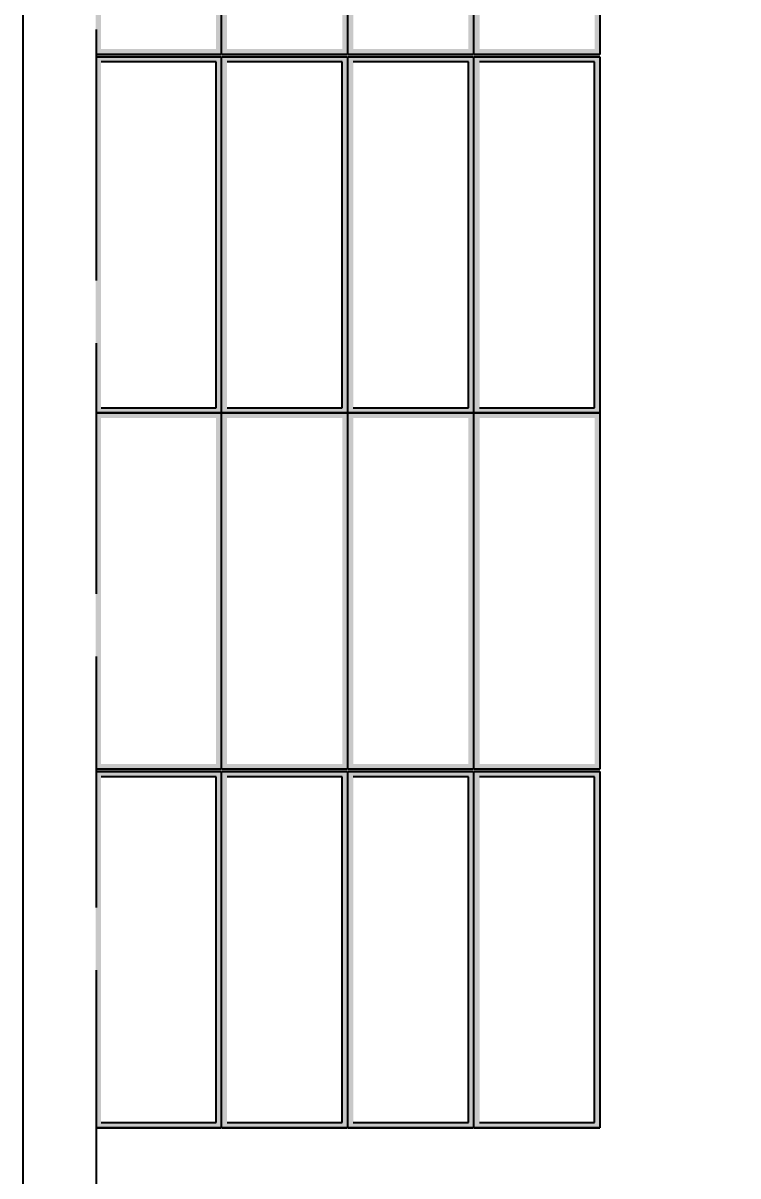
# Model space of a CAD drawing. Header units: inches. Extents: x 2620 to 4317, y 1826 to 2873.
# Drawn here: x 4066.2 to 4100.4, y 2248.2 to 2303.3 of the extents above; entities that cross this region are included whole.
import ezdxf

# ---------------------------------------------------------------- set-up
doc = ezdxf.new("R2010")
doc.units = ezdxf.units.IN
doc.header["$MEASUREMENT"] = 0
doc.linetypes.add('ACAD_ISO02W100', pattern=[15, 12, -3])
doc.styles.get("Standard").update_dxf_attribs({"font": 'arial.ttf'})
doc.dimstyles.new('Annotative', dxfattribs={"dimscale": 0, "dimtxt": 25, "dimasz": 25, "dimexe": 0.18, "dimexo": 0.0625, "dimgap": 0.09, "dimtad": 0, "dimtih": 1, "dimtoh": 1, "dimdec": 4, "dimzin": 0, "dimdsep": 46, "dimtxsty": 'Standard', "dimcen": 0.09, "dimclrd": 1, "dimclre": 1, "dimadec": 0, "dimazin": 0, "dimtfac": 1, "dimtdec": 4, "dimtofl": 0, "dimtmove": 0, "dimatfit": 3, "dimfxl": 1, "dimtolj": 1, "dimtzin": 0, "dimarcsym": 0})

# ---------------------------------------------------------------- blocks, each defined once
blk = doc.blocks.new('*D11')
at = {"color": 1, "linetype": 'ACAD_ISO02W100', "lineweight": -2, "transparency": 16777216}
for p, q in [((4066.312, 2662.994), (4246.186, 2662.994)), ((4246.006, 2637.994), (4246.006, 2441.849)), ((4246.006, 2219.994), (4246.006, 2416.14)), ((4069.812, 2194.994), (4246.186, 2194.994))]:
    blk.add_line(p, q, dxfattribs=at)
at = {"color": 1, "linetype": 'ACAD_ISO02W100', "transparency": 16777216}
for points in [[(4241.84, 2637.994), (4250.173, 2637.994), (4246.006, 2662.994)], [(4241.84, 2219.994), (4250.173, 2219.994), (4246.006, 2194.994)]]:
    blk.add_solid(points, dxfattribs=at)
at = {"layer": 'Defpoints', "color": 0, "linetype": 'ACAD_ISO02W100', "transparency": 16777216}
for p in [(4066.25, 2662.994), (4246.006, 2662.994), (4069.75, 2194.994)]:
    blk.add_point(p, dxfattribs=at)
at = {"color": 0, "linetype": 'ACAD_ISO02W100', "transparency": 16777216, "insert": (4246.006, 2428.994), "char_height": 25, "attachment_point": 5}
blk.add_mtext('\\A1;468.0000', dxfattribs=at)

msp = doc.modelspace()

# ---------------------------------------------------------------- hatches: boundary and pattern name
h = msp.add_hatch(color=256)
h.dxf.hatch_style = 1
h.set_gradient(color1=(242, 103, 34), color2=(248, 153, 30), tint=1)
h.paths.add_polyline_path([(4075.72352, 2318.84459), (4069.72352, 2318.84459), (4069.72352, 2301.80459), (4075.72352, 2301.80459)])
h.paths.add_polyline_path([(4075.47352, 2302.05459), (4069.97352, 2302.05459), (4069.97352, 2318.59459), (4075.47352, 2318.59459)], flags=16)
h = msp.add_hatch(color=256)
h.dxf.hatch_style = 1
h.set_gradient(color1=(242, 103, 34), color2=(248, 153, 30), tint=1)
h.paths.add_polyline_path([(4081.75088, 2318.84459), (4075.75088, 2318.84459), (4075.75088, 2301.80459), (4081.75088, 2301.80459)])
h.paths.add_polyline_path([(4081.50088, 2302.05459), (4076.00088, 2302.05459), (4076.00088, 2318.59459), (4081.50088, 2318.59459)], flags=16)
h = msp.add_hatch(color=256)
h.dxf.hatch_style = 1
h.set_gradient(color1=(242, 103, 34), color2=(248, 153, 30), tint=1)
h.paths.add_polyline_path([(4087.77825, 2318.84459), (4081.77825, 2318.84459), (4081.77825, 2301.80459), (4087.77825, 2301.80459)])
h.paths.add_polyline_path([(4087.52825, 2302.05459), (4082.02825, 2302.05459), (4082.02825, 2318.59459), (4087.52825, 2318.59459)], flags=16)
h = msp.add_hatch(color=256)
h.dxf.hatch_style = 1
h.set_gradient(color1=(242, 103, 34), color2=(248, 153, 30), tint=1)
h.paths.add_polyline_path([(4093.8131, 2318.84459), (4087.8131, 2318.84459), (4087.8131, 2301.80459), (4093.8131, 2301.80459)])
h.paths.add_polyline_path([(4093.5631, 2302.05459), (4088.0631, 2302.05459), (4088.0631, 2318.59459), (4093.5631, 2318.59459)], flags=16)
h = msp.add_hatch(color=256)
h.dxf.hatch_style = 1
h.set_gradient(color1=(242, 103, 34), color2=(248, 153, 30), tint=1)
h.paths.add_polyline_path([(4075.72352, 2301.69213), (4069.72352, 2301.69213), (4069.72352, 2284.65213), (4075.72352, 2284.65213)])
h.paths.add_polyline_path([(4075.47352, 2284.90213), (4069.97352, 2284.90213), (4069.97352, 2301.44213), (4075.47352, 2301.44213)], flags=16)
h = msp.add_hatch(color=256)
h.dxf.hatch_style = 1
h.set_gradient(color1=(242, 103, 34), color2=(248, 153, 30), tint=1)
h.paths.add_polyline_path([(4081.75088, 2301.69213), (4075.75088, 2301.69213), (4075.75088, 2284.65213), (4081.75088, 2284.65213)])
h.paths.add_polyline_path([(4081.50088, 2284.90213), (4076.00088, 2284.90213), (4076.00088, 2301.44213), (4081.50088, 2301.44213)], flags=16)
h = msp.add_hatch(color=256)
h.dxf.hatch_style = 1
h.set_gradient(color1=(242, 103, 34), color2=(248, 153, 30), tint=1)
h.paths.add_polyline_path([(4087.77825, 2301.69213), (4081.77825, 2301.69213), (4081.77825, 2284.65213), (4087.77825, 2284.65213)])
h.paths.add_polyline_path([(4087.52825, 2284.90213), (4082.02825, 2284.90213), (4082.02825, 2301.44213), (4087.52825, 2301.44213)], flags=16)
h = msp.add_hatch(color=256)
h.dxf.hatch_style = 1
h.set_gradient(color1=(242, 103, 34), color2=(248, 153, 30), tint=1)
h.paths.add_polyline_path([(4093.8131, 2301.69213), (4087.8131, 2301.69213), (4087.8131, 2284.65213), (4093.8131, 2284.65213)])
h.paths.add_polyline_path([(4093.5631, 2284.90213), (4088.0631, 2284.90213), (4088.0631, 2301.44213), (4093.5631, 2301.44213)], flags=16)
h = msp.add_hatch(color=256)
h.dxf.hatch_style = 1
h.set_gradient(color1=(242, 103, 34), color2=(248, 153, 30), tint=1)
h.paths.add_polyline_path([(4075.72352, 2284.65213), (4069.72352, 2284.65213), (4069.72352, 2267.61213), (4075.72352, 2267.61213)])
h.paths.add_polyline_path([(4075.47352, 2267.86213), (4069.97352, 2267.86213), (4069.97352, 2284.40213), (4075.47352, 2284.40213)], flags=16)
h = msp.add_hatch(color=256)
h.dxf.hatch_style = 1
h.set_gradient(color1=(242, 103, 34), color2=(248, 153, 30), tint=1)
h.paths.add_polyline_path([(4081.75088, 2284.65213), (4075.75088, 2284.65213), (4075.75088, 2267.61213), (4081.75088, 2267.61213)])
h.paths.add_polyline_path([(4081.50088, 2267.86213), (4076.00088, 2267.86213), (4076.00088, 2284.40213), (4081.50088, 2284.40213)], flags=16)
h = msp.add_hatch(color=256)
h.dxf.hatch_style = 1
h.set_gradient(color1=(242, 103, 34), color2=(248, 153, 30), tint=1)
h.paths.add_polyline_path([(4087.77825, 2284.65213), (4081.77825, 2284.65213), (4081.77825, 2267.61213), (4087.77825, 2267.61213)])
h.paths.add_polyline_path([(4087.52825, 2267.86213), (4082.02825, 2267.86213), (4082.02825, 2284.40213), (4087.52825, 2284.40213)], flags=16)
h = msp.add_hatch(color=256)
h.dxf.hatch_style = 1
h.set_gradient(color1=(242, 103, 34), color2=(248, 153, 30), tint=1)
h.paths.add_polyline_path([(4093.8131, 2284.65213), (4087.8131, 2284.65213), (4087.8131, 2267.61213), (4093.8131, 2267.61213)])
h.paths.add_polyline_path([(4093.5631, 2267.86213), (4088.0631, 2267.86213), (4088.0631, 2284.40213), (4093.5631, 2284.40213)], flags=16)
h = msp.add_hatch(color=256)
h.dxf.hatch_style = 1
h.set_gradient(color1=(242, 103, 34), color2=(248, 153, 30), tint=1)
h.paths.add_polyline_path([(4075.72352, 2267.49967), (4069.72352, 2267.49967), (4069.72352, 2250.45967), (4075.72352, 2250.45967)])
h.paths.add_polyline_path([(4075.47352, 2250.70967), (4069.97352, 2250.70967), (4069.97352, 2267.24967), (4075.47352, 2267.24967)], flags=16)
h = msp.add_hatch(color=256)
h.dxf.hatch_style = 1
h.set_gradient(color1=(242, 103, 34), color2=(248, 153, 30), tint=1)
h.paths.add_polyline_path([(4081.75088, 2267.49967), (4075.75088, 2267.49967), (4075.75088, 2250.45967), (4081.75088, 2250.45967)])
h.paths.add_polyline_path([(4081.50088, 2250.70967), (4076.00088, 2250.70967), (4076.00088, 2267.24967), (4081.50088, 2267.24967)], flags=16)
h = msp.add_hatch(color=256)
h.dxf.hatch_style = 1
h.set_gradient(color1=(242, 103, 34), color2=(248, 153, 30), tint=1)
h.paths.add_polyline_path([(4087.77825, 2267.49967), (4081.77825, 2267.49967), (4081.77825, 2250.45967), (4087.77825, 2250.45967)])
h.paths.add_polyline_path([(4087.52825, 2250.70967), (4082.02825, 2250.70967), (4082.02825, 2267.24967), (4087.52825, 2267.24967)], flags=16)
h = msp.add_hatch(color=256)
h.dxf.hatch_style = 1
h.set_gradient(color1=(242, 103, 34), color2=(248, 153, 30), tint=1)
h.paths.add_polyline_path([(4093.8131, 2267.49967), (4087.8131, 2267.49967), (4087.8131, 2250.45967), (4093.8131, 2250.45967)])
h.paths.add_polyline_path([(4093.5631, 2250.70967), (4088.0631, 2250.70967), (4088.0631, 2267.24967), (4093.5631, 2267.24967)], flags=16)

# ---------------------------------------------------------------- linework, layer by layer
for p, q in [((4066.24991, 1984.99441), (4066.24991, 2872.99441)), ((4066.24991, 2194.99441), (4066.24991, 2662.99441)), ((4075.72352, 2318.84459), (4075.72352, 2301.80459)), ((4081.75088, 2318.84459), (4081.75088, 2301.80459)), ((4087.77825, 2318.84459), (4087.77825, 2301.80459)), ((4093.8131, 2318.84459), (4093.8131, 2301.80459)), ((4069.72352, 2301.80459), (4075.72352, 2301.80459)), ((4075.72352, 2301.80459), (4069.72352, 2301.80459)), ((4069.72352, 2301.69213), (4075.72352, 2301.69213)), ((4069.97352, 2301.80459), (4075.72352, 2301.80459)), ((4069.97352, 2301.69213), (4075.72352, 2301.69213)), ((4075.47352, 2301.44213), (4069.97352, 2301.44213)), ((4075.47352, 2284.90213), (4075.47352, 2301.44213)), ((4075.72352, 2301.69213), (4075.72352, 2284.65213)), ((4075.75088, 2301.80459), (4081.75088, 2301.80459)), ((4081.75088, 2301.80459), (4075.75088, 2301.80459)), ((4075.75088, 2301.69213), (4081.75088, 2301.69213)), ((4076.00088, 2301.80459), (4081.75088, 2301.80459)), ((4076.00088, 2301.69213), (4081.75088, 2301.69213)), ((4081.50088, 2301.44213), (4076.00088, 2301.44213)), ((4081.50088, 2284.90213), (4081.50088, 2301.44213)), ((4081.75088, 2301.69213), (4081.75088, 2284.65213)), ((4081.77825, 2301.80459), (4087.77825, 2301.80459)), ((4087.77825, 2301.80459), (4081.77825, 2301.80459)), ((4081.77825, 2301.69213), (4087.77825, 2301.69213)), ((4082.02825, 2301.80459), (4087.77825, 2301.80459)), ((4082.02825, 2301.69213), (4087.77825, 2301.69213)), ((4087.52825, 2301.44213), (4082.02825, 2301.44213)), ((4087.52825, 2284.90213), (4087.52825, 2301.44213)), ((4087.77825, 2301.69213), (4087.77825, 2284.65213)), ((4087.8131, 2301.80459), (4093.8131, 2301.80459)), ((4093.8131, 2301.80459), (4087.8131, 2301.80459)), ((4087.8131, 2301.69213), (4093.8131, 2301.69213)), ((4088.0631, 2301.80459), (4093.8131, 2301.80459)), ((4088.0631, 2301.69213), (4093.8131, 2301.69213)), ((4093.5631, 2301.44213), (4088.0631, 2301.44213)), ((4093.5631, 2284.90213), (4093.5631, 2301.44213)), ((4093.8131, 2301.69213), (4093.8131, 2284.65213)), ((4069.97352, 2284.90213), (4075.47352, 2284.90213)), ((4076.00088, 2284.90213), (4081.50088, 2284.90213)), ((4082.02825, 2284.90213), (4087.52825, 2284.90213)), ((4088.0631, 2284.90213), (4093.5631, 2284.90213)), ((4069.72352, 2284.65213), (4075.72352, 2284.65213)), ((4075.72352, 2284.65213), (4069.72352, 2284.65213)), ((4069.97352, 2284.65213), (4075.72352, 2284.65213)), ((4075.72352, 2284.65213), (4075.72352, 2267.61213)), ((4075.75088, 2284.65213), (4081.75088, 2284.65213)), ((4081.75088, 2284.65213), (4075.75088, 2284.65213)), ((4076.00088, 2284.65213), (4081.75088, 2284.65213)), ((4081.75088, 2284.65213), (4081.75088, 2267.61213)), ((4081.77825, 2284.65213), (4087.77825, 2284.65213)), ((4087.77825, 2284.65213), (4081.77825, 2284.65213)), ((4082.02825, 2284.65213), (4087.77825, 2284.65213)), ((4087.77825, 2284.65213), (4087.77825, 2267.61213)), ((4087.8131, 2284.65213), (4093.8131, 2284.65213)), ((4093.8131, 2284.65213), (4087.8131, 2284.65213)), ((4088.0631, 2284.65213), (4093.8131, 2284.65213)), ((4093.8131, 2284.65213), (4093.8131, 2267.61213)), ((4069.72352, 2267.61213), (4075.72352, 2267.61213)), ((4075.72352, 2267.61213), (4069.72352, 2267.61213)), ((4069.72352, 2267.49967), (4075.72352, 2267.49967)), ((4069.97352, 2267.61213), (4075.72352, 2267.61213)), ((4069.97352, 2267.49967), (4075.72352, 2267.49967)), ((4075.47352, 2267.24967), (4069.97352, 2267.24967)), ((4075.47352, 2250.70967), (4075.47352, 2267.24967)), ((4075.72352, 2267.49967), (4075.72352, 2250.45967)), ((4075.75088, 2267.61213), (4081.75088, 2267.61213)), ((4081.75088, 2267.61213), (4075.75088, 2267.61213)), ((4075.75088, 2267.49967), (4081.75088, 2267.49967)), ((4076.00088, 2267.61213), (4081.75088, 2267.61213)), ((4076.00088, 2267.49967), (4081.75088, 2267.49967)), ((4081.50088, 2267.24967), (4076.00088, 2267.24967)), ((4081.50088, 2250.70967), (4081.50088, 2267.24967)), ((4081.75088, 2267.49967), (4081.75088, 2250.45967)), ((4081.77825, 2267.61213), (4087.77825, 2267.61213)), ((4087.77825, 2267.61213), (4081.77825, 2267.61213)), ((4081.77825, 2267.49967), (4087.77825, 2267.49967)), ((4082.02825, 2267.61213), (4087.77825, 2267.61213)), ((4082.02825, 2267.49967), (4087.77825, 2267.49967)), ((4087.52825, 2267.24967), (4082.02825, 2267.24967)), ((4087.52825, 2250.70967), (4087.52825, 2267.24967)), ((4087.77825, 2267.49967), (4087.77825, 2250.45967)), ((4087.8131, 2267.61213), (4093.8131, 2267.61213)), ((4093.8131, 2267.61213), (4087.8131, 2267.61213)), ((4087.8131, 2267.49967), (4093.8131, 2267.49967)), ((4088.0631, 2267.61213), (4093.8131, 2267.61213)), ((4088.0631, 2267.49967), (4093.8131, 2267.49967)), ((4093.5631, 2267.24967), (4088.0631, 2267.24967)), ((4093.5631, 2250.70967), (4093.5631, 2267.24967)), ((4093.8131, 2267.49967), (4093.8131, 2250.45967)), ((4069.97352, 2250.70967), (4075.47352, 2250.70967)), ((4076.00088, 2250.70967), (4081.50088, 2250.70967)), ((4082.02825, 2250.70967), (4087.52825, 2250.70967)), ((4088.0631, 2250.70967), (4093.5631, 2250.70967)), ((4069.72352, 2250.45967), (4075.72352, 2250.45967)), ((4075.72352, 2250.45967), (4069.72352, 2250.45967)), ((4069.97352, 2250.45967), (4075.72352, 2250.45967)), ((4075.75088, 2250.45967), (4081.75088, 2250.45967)), ((4081.75088, 2250.45967), (4075.75088, 2250.45967)), ((4076.00088, 2250.45967), (4081.75088, 2250.45967)), ((4081.77825, 2250.45967), (4087.77825, 2250.45967)), ((4087.77825, 2250.45967), (4081.77825, 2250.45967)), ((4082.02825, 2250.45967), (4087.77825, 2250.45967)), ((4087.8131, 2250.45967), (4093.8131, 2250.45967)), ((4093.8131, 2250.45967), (4087.8131, 2250.45967)), ((4088.0631, 2250.45967), (4093.8131, 2250.45967))]:
    msp.add_line(p, q)
at = {"linetype": 'ACAD_ISO02W100'}
msp.add_line((4069.74991, 2662.99441), (4069.74991, 2194.99441), dxfattribs=at)

# ---------------------------------------------------------------- dimensions: what is measured, and where the dimension line sits
dim = msp.add_linear_dim(base=(4246.00636, 2662.99441), p1=(4069.74991, 2194.99441), p2=(4066.24991, 2662.99441), angle=90, dimstyle='Annotative', dxfattribs=at)
dim.commit()
dim.dimension.update_dxf_attribs({"geometry": '*D11', "text_midpoint": (4246.00636, 2428.99441)})

doc.saveas('drawing.dxf')
